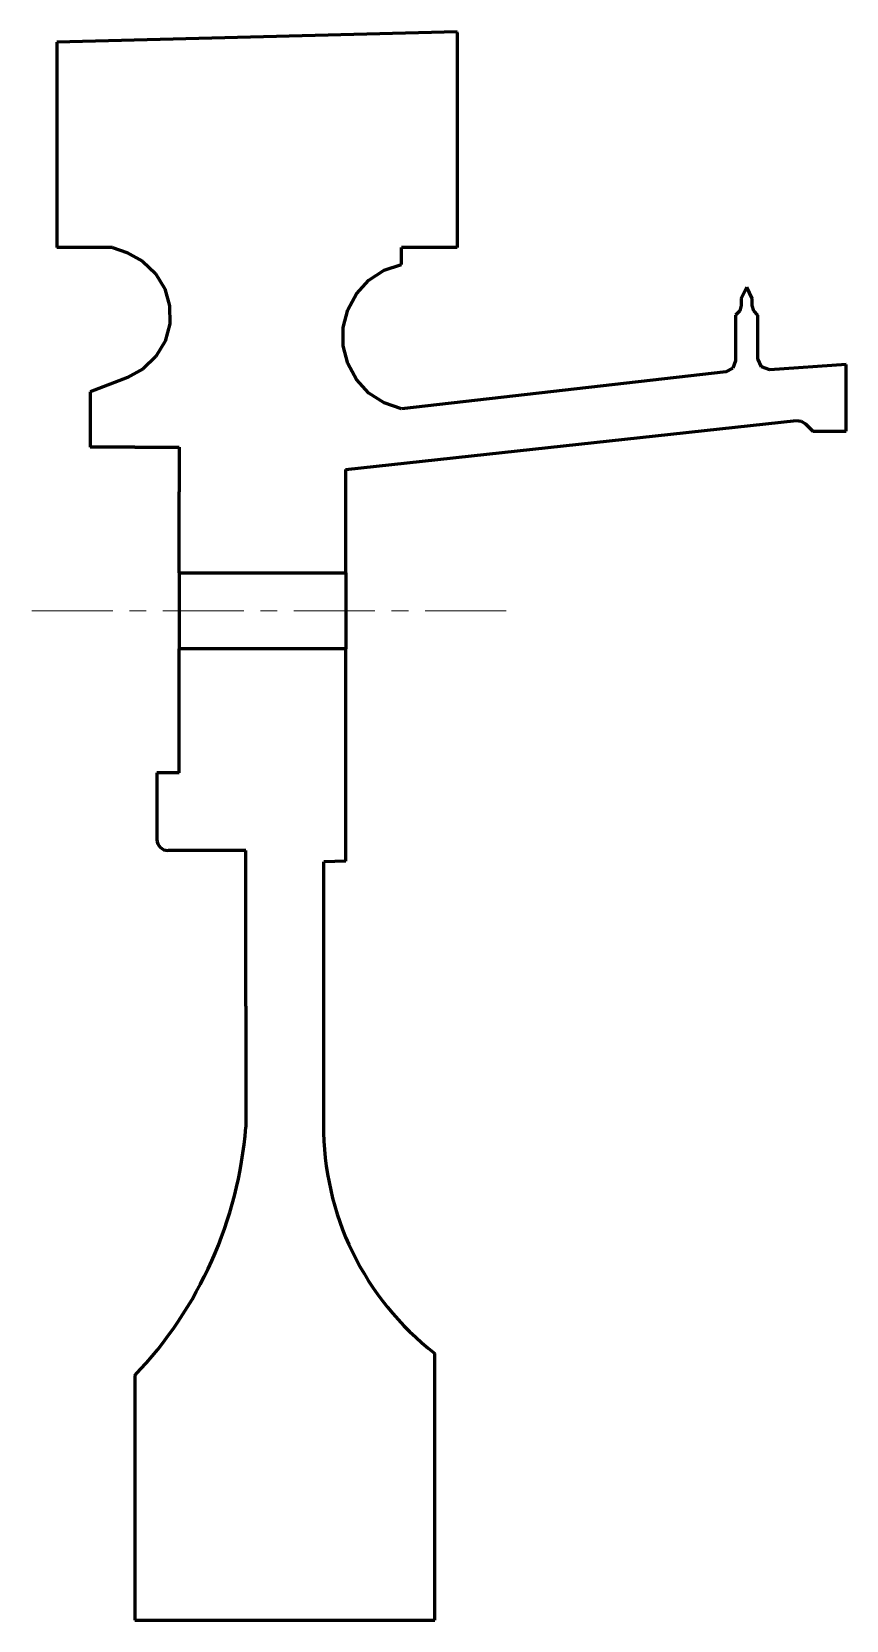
# Model space of a CAD drawing. Header units: millimetres. Extents: x -30 to 44, y 155 to 298.
import ezdxf

# ---------------------------------------------------------------- set-up
doc = ezdxf.new("R2010")
doc.units = ezdxf.units.MM
doc.linetypes.add('K5LT_AXLED', pattern=[11.790598, 7.290598, -1.5, 1.5, -1.5])
doc.linetypes.add('K5LT_BASIC', pattern=[0])

msp = doc.modelspace()

# ---------------------------------------------------------------- linework, layer by layer
at = {"color": 150, "linetype": 'K5LT_BASIC', "lineweight": 60, "true_color": 0x0080ff}
for p, q in [((8.62, 297.98), (-27.38, 297.03)), ((8.62, 297.85), (8.62, 297.98)), ((8.62, 297.85), (8.62, 278.58)), ((-27.38, 297.03), (-27.38, 278.58)), ((-22.38, 278.58), (-27.38, 278.58)), ((-22.38, 278.58), (-21.1, 278.11)), ((-21.1, 278.11), (-19.68, 277.36)), ((-19.68, 277.36), (-18.51, 276.25)), ((8.62, 278.58), (3.62, 278.58)), ((3.62, 277.06), (3.62, 278.58)), ((-18.51, 276.25), (-17.67, 274.87)), ((0.68, 275.63), (2.06, 276.53)), ((2.06, 276.53), (3.62, 277.06)), ((-17.67, 274.87), (-17.24, 273.32)), ((-1.22, 272.98), (-0.44, 274.42)), ((-0.44, 274.42), (0.68, 275.63)), ((34.67, 275), (34.17, 274)), ((35.17, 274), (34.67, 275)), ((-17.24, 273.32), (-17.23, 271.71)), ((-1.63, 271.38), (-1.22, 272.98)), ((34.17, 273.37), (34.04, 272.87)), ((34.17, 274), (34.17, 273.37)), ((35.17, 273.37), (35.17, 274)), ((35.31, 272.87), (35.17, 273.37)), ((-17.23, 271.71), (-17.65, 270.15)), ((34.04, 272.87), (33.67, 272.5)), ((33.67, 272.5), (33.67, 268.39)), ((35.67, 272.5), (35.31, 272.87)), ((35.67, 268.57), (35.67, 272.5)), ((-17.65, 270.15), (-18.47, 268.77)), ((-1.63, 269.74), (-1.63, 271.38)), ((-18.47, 268.77), (-19.63, 267.65)), ((-1.22, 268.14), (-1.63, 269.74)), ((-19.63, 267.65), (-21.04, 266.88)), ((-0.44, 266.69), (-1.22, 268.14)), ((32.79, 267.4), (3.62, 264.06)), ((33.42, 267.73), (32.79, 267.4)), ((33.67, 268.39), (33.42, 267.73)), ((35.99, 267.84), (35.67, 268.57)), ((36.74, 267.58), (35.99, 267.84)), ((43.62, 268.06), (36.74, 267.58)), ((43.62, 262.06), (43.62, 268.06)), ((-21.04, 266.88), (-24.38, 265.6)), ((0.68, 265.48), (-0.44, 266.69)), ((-24.38, 265.6), (-24.38, 260.6)), ((2.06, 264.59), (0.68, 265.48)), ((3.62, 264.06), (2.06, 264.59)), ((-1.38, 258.6), (39.14, 263.01)), ((39.14, 263.01), (39.58, 262.96)), ((39.58, 262.96), (39.96, 262.72)), ((39.96, 262.72), (40.62, 262.06)), ((40.62, 262.06), (43.62, 262.06)), ((-20.38, 260.6), (-24.38, 260.6)), ((-20.38, 260.6), (-16.38, 260.6)), ((-16.38, 260.6), (-16.38, 258.93)), ((-16.38, 258.93), (-16.38, 256.6)), ((-1.38, 253.22), (-1.38, 258.6)), ((-16.38, 249.32), (-16.38, 256.6)), ((-1.38, 249.32), (-1.38, 253.22)), ((-16.38, 249.32), (-1.38, 249.32)), ((-16.38, 249.32), (-16.38, 242.46)), ((-1.38, 249.32), (-1.38, 242.46)), ((-16.38, 231.33), (-16.38, 242.46)), ((-1.38, 242.46), (-16.38, 242.46)), ((-1.38, 223.37), (-1.38, 242.46)), ((-18.38, 231.33), (-18.38, 225.33)), ((-16.38, 231.33), (-18.38, 231.33)), ((-10.38, 224.33), (-17.38, 224.33)), ((-10.38, 210.33), (-10.38, 224.33)), ((-1.38, 223.37), (-3.38, 223.33)), ((-3.38, 213.1), (-3.38, 223.33)), ((-3.38, 199.31), (-3.38, 213.1)), ((-10.38, 210.33), (-10.38, 199.46)), ((6.62, 155.1), (6.62, 179.1)), ((-20.38, 177.1), (-20.38, 155.1)), ((-20.38, 155.1), (6.62, 155.1))]:
    msp.add_line(p, q, dxfattribs=at)
at = {"color": 30, "linetype": 'K5LT_AXLED', "lineweight": 18, "true_color": 0xff8000}
msp.add_line((-29.64, 245.89), (13.02, 245.89), dxfattribs=at)
at = {"color": 150, "linetype": 'K5LT_BASIC', "lineweight": 60, "true_color": 0x0080ff}
for centre, radius, start, end in [((-17.38, 225.33), 1, 180, 270), ((-46.83, 202.34), 36.56, 316.3349, 355.4754), ((22.39, 199.48), 25.78, 179.5161, 232.2658)]:
    msp.add_arc(centre, radius, start, end, dxfattribs=at)

doc.saveas('drawing.dxf')
